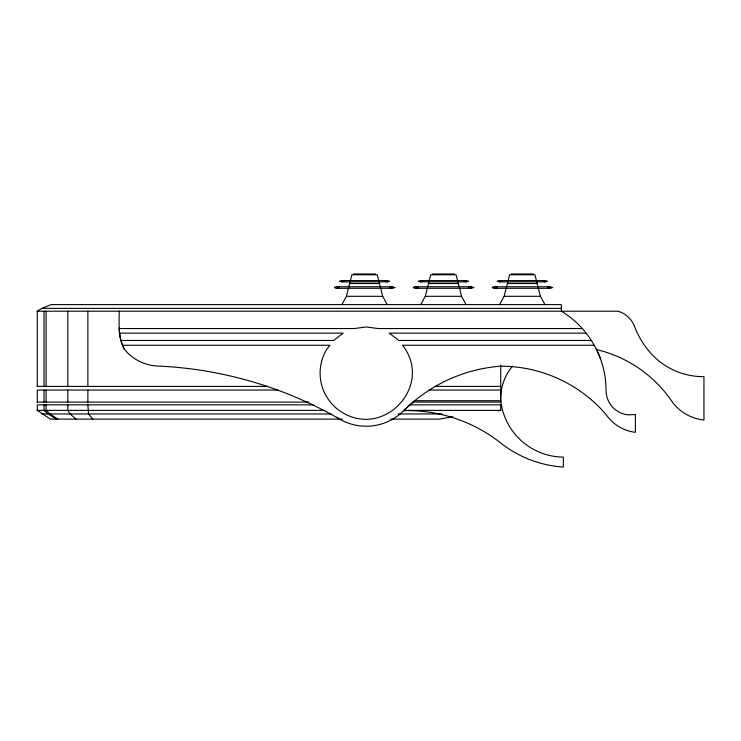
<?xml version="1.0" encoding="UTF-8"?>
<svg xmlns="http://www.w3.org/2000/svg" width="741" height="741" viewBox="0 0 741 741"><rect width="100%" height="100%" fill="white"/><g stroke="black" fill="none" stroke-linecap="round" stroke-linejoin="round"><path stroke-width="1.11" d="M341.87 304.616L346.408 296.307L351.91 274.772L377.206 274.772L382.708 296.307L387.247 304.616M420.731 304.616L425.26 296.307L430.762 274.772L456.067 274.772L461.56 296.307L466.098 304.616M499.582 304.616L504.121 296.307L509.613 274.772L534.919 274.772L540.421 296.307L544.959 304.616M336.701 417.285A53.148 53.148 0 0 0 403.799 410.662A153.341 153.341 0 0 1 500.731 366.184A138.919 138.919 0 0 1 606.055 414.515A41.496 41.496 0 0 0 635.389 432.309L635.389 414.515L628.192 414.877L624.635 414.256A24.536 24.536 0 0 1 606.055 390.451A92.616 92.616 0 0 0 603.017 366.943C598.932 351.614 590.92 337.396 579.916 325.975A92.616 92.616 0 0 0 561.363 311.201L561.363 304.616L51.064 304.616L41.941 308.367L37.3 311.201L37.3 386.394M339.369 287.916C336.896 289.462 331.264 286.85 336.933 286.767L392.184 286.767L394.999 287.527L392.184 288.295L336.933 288.295M389.747 287.147L392.184 286.767M418.23 287.916C415.757 289.462 410.125 286.85 415.784 286.767L471.044 286.767L473.86 287.527L471.044 288.295L415.784 288.295M468.599 287.147L471.044 286.767M497.081 287.916C494.608 289.462 488.977 286.85 494.636 286.767L549.896 286.767L552.712 287.527L549.896 288.295L494.636 288.295M547.451 287.147L549.896 286.767M452.853 416.729L439.348 419.11L390.739 419.11M497.285 410.764L500.731 410.384L500.731 404.864L409.375 404.864M341.657 280.598L339.322 281.228L341.657 281.867L387.46 281.867L389.794 281.228L387.46 280.598L341.657 280.598L343.991 281.228L341.657 281.867M387.46 280.598L385.125 281.228L387.46 281.867M420.517 280.598L418.174 281.228L420.517 281.867L466.311 281.867L468.645 281.228L466.311 280.598L420.517 280.598L422.852 281.228L420.517 281.867M466.311 280.598L463.977 281.228L466.311 281.867M499.369 280.598L497.035 281.228L499.369 281.867L545.163 281.867L547.506 281.228L545.163 280.598L499.369 280.598L501.703 281.228L499.369 281.867M545.163 280.598L542.829 281.228L545.163 281.867M353.429 273.975L375.687 273.975M432.281 273.975L454.548 273.975M511.133 273.975L533.4 273.975M349.678 283.525L379.438 283.525M428.53 283.525L458.299 283.525M507.381 283.525L537.151 283.525M346.408 296.307L382.708 296.307M425.26 296.307L461.56 296.307M504.121 296.307L540.421 296.307M41.941 308.367L561.363 308.367M37.05 311.201L618.022 311.201A25.416 25.416 0 0 1 634.62 326.605A84.474 84.474 0 0 0 651.237 353.689A70.46 70.46 0 0 0 703.95 376.65L703.95 420.036A45.284 45.284 0 0 1 671.411 400.714A126.109 126.109 0 0 0 596.524 349.576M119.227 328.541L354.281 328.541L366.221 326.966L378.151 328.541L582.204 328.541M119.551 333.144L343.157 333.144L333.607 340.471L120.968 340.471M586.122 333.144L389.275 333.144L398.825 340.471L591.318 340.471M122.561 345.25L329.94 345.25L326.281 350.021A46.118 46.118 0 0 0 343.157 413.015C386.042 437.783 433.392 384.209 402.493 345.25L594.254 345.25M37.05 386.394L267.288 386.394M434.81 386.394L500.731 386.394M277.542 390.053L37.3 390.053L37.3 402.085M429.03 390.053L500.731 390.053M500.731 400.714L414.849 400.714A132.074 132.074 0 0 0 403.799 410.662A150.673 150.673 0 0 1 500.731 443.016A112.725 112.725 0 0 0 563.345 467.025L563.345 457.095A63.55 63.55 0 0 1 500.731 400.714A50.666 50.666 0 0 1 512.448 366.202M37.05 402.085L308.886 402.085M412.839 402.085L500.731 402.085L500.731 365.146M313.387 404.864L37.3 404.864L37.3 410.384L50.471 419.11L342.342 419.11M37.05 410.384L324.956 410.384M403.586 410.384L500.731 410.384M41.941 413.96L331.125 413.96M398.139 413.96L442.044 413.96M549.896 288.295L547.451 287.916M494.636 286.767L497.081 287.147M471.044 288.295L468.599 287.916M415.784 286.767L418.23 287.147M392.184 288.295L389.747 287.916M336.933 286.767L339.369 287.147M56.121 419.11L48.146 413.96L44.043 410.384L44.043 404.864M57.835 419.11L50.017 413.96L46.081 410.384L46.081 404.864M76.091 419.11L70.043 413.96L67.829 410.384L67.829 404.864M92.912 419.11L88.512 413.96L87.883 404.864M339.647 419.11A399.13 399.13 0 0 0 157.518 366.017A45.034 45.034 0 0 1 124.293 349.122C117.986 337.525 119.134 323.891 119.227 311.201M87.883 311.201L87.883 386.394M87.883 390.053L87.883 402.085M67.829 311.201L67.829 386.394M67.829 390.053L67.829 402.085M46.081 311.201L46.081 386.394M46.081 390.053L46.081 402.085M44.043 311.201L44.043 386.394M44.043 390.053L44.043 402.085M596.236 348.965A92.616 92.616 0 0 1 600.682 359.366M124.293 349.122A46.553 46.553 0 0 1 119.227 328.013"/></g></svg>
